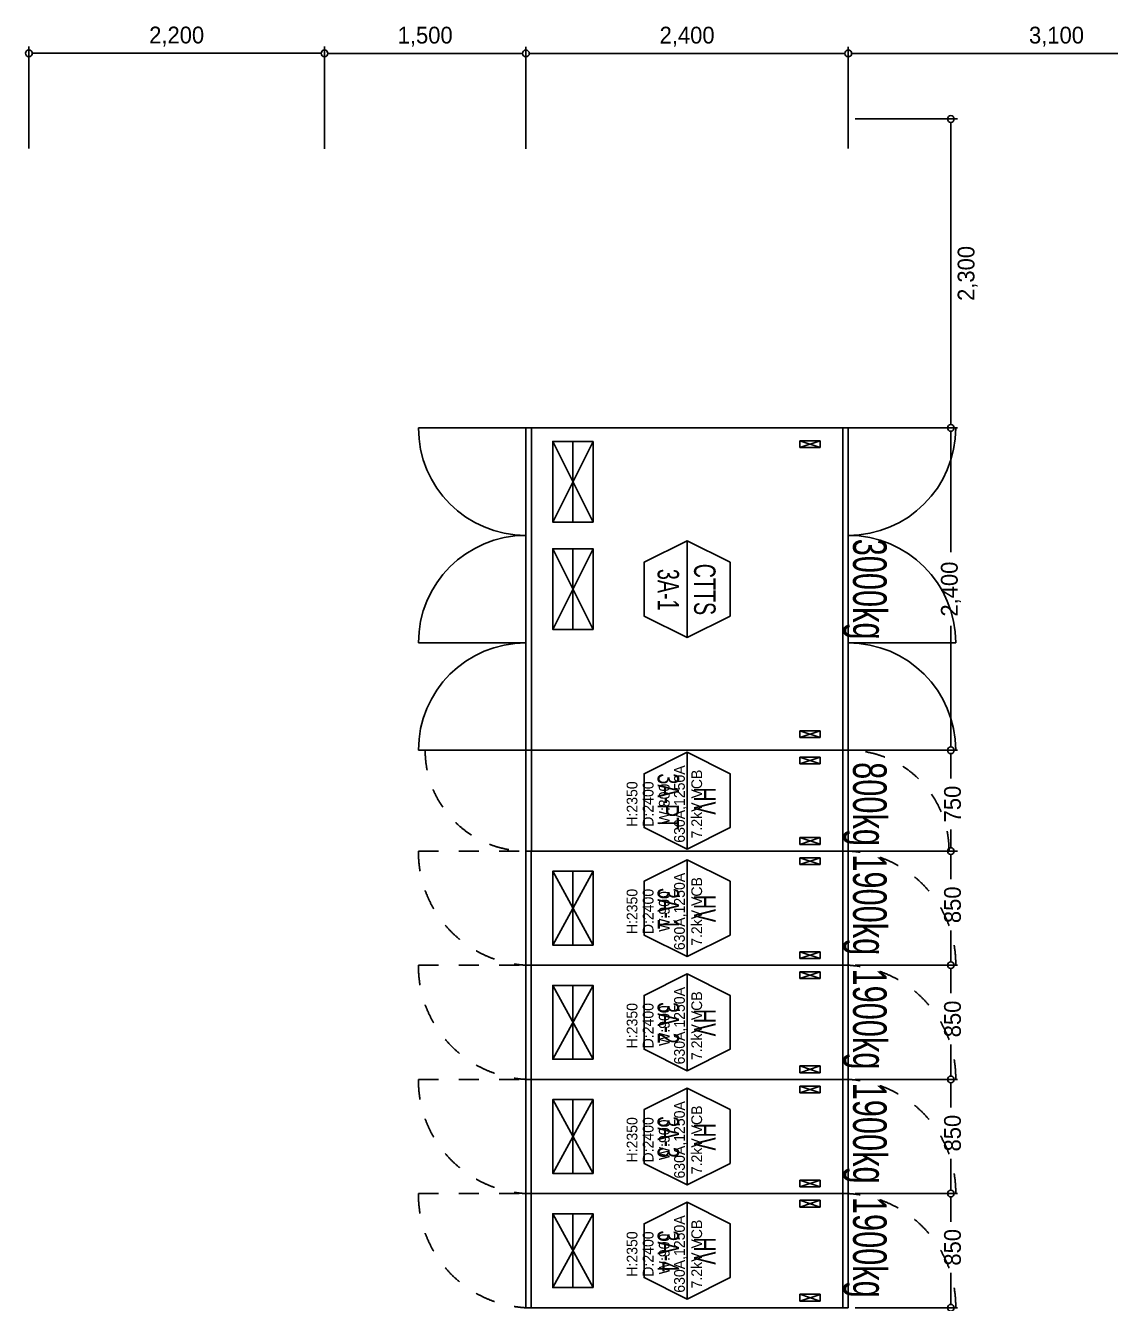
# Model space of a CAD drawing. Header units: millimetres. Extents: x 89978 to 501025, y -351975 to 835730.
# Drawn here: x 101929 to 110005, y -220713 to -211200 of the extents above; entities that cross this region are included whole.
import ezdxf
from ezdxf.enums import TextEntityAlignment as Align

# ---------------------------------------------------------------- set-up
doc = ezdxf.new("R2010")
doc.units = ezdxf.units.MM
doc.header["$LTSCALE"] = 150
doc.linetypes.add('D1', pattern=[3, 1, -1, 1])
doc.layers.get('Defpoints').update_dxf_attribs({"color": 150})
for name, color, linetype in [('------00 Switch Gear', 3, 'Continuous'), ('------00 Switch Gear_Number', 1, 'Continuous'), ('-----36 Dimension', 1, 'Continuous'), ('20251030_전기하중검토', 241, 'Continuous'), ('e-panel-name', 7, 'Continuous')]:
    doc.layers.add(name, color=color, linetype=linetype)
doc.layers.add('NOPLOT', color=191, linetype='Continuous', plot=False)
doc.styles.add('ELEC', font='')
doc.styles.get('ELEC').set_extended_font_data('Dotum')
doc.dimstyles.new('ELEC', dxfattribs={"dimscale": 100, "dimtxt": 2, "dimasz": 1, "dimexe": 2, "dimexo": 1, "dimgap": 1, "dimtad": 1, "dimdec": 0, "dimrnd": 0.25, "dimzin": 9, "dimdsep": 32, "dimlunit": 6, "dimtxsty": 'ELEC', "dimblk": 'Z_DOT', "dimcen": 3, "dimclrd": 7, "dimclre": 7, "dimclrt": 3, "dimadec": 0, "dimazin": 0, "dimtfac": 1, "dimtdec": 0, "dimtix": 1, "dimtmove": 2, "dimatfit": 1, "dimfxl": 1, "dimarcsym": 0})

# ---------------------------------------------------------------- blocks, each defined once
blk = doc.blocks.new('_DOTBLANK')
at = {"color": 0, "linetype": 'ByBlock'}
blk.add_line((-0.5, 0), (-1, 0), dxfattribs=at)
blk.add_circle((0, 0), 0.5, dxfattribs=at)
blk = doc.blocks.new('*D709')
at = {"layer": '-----36 Dimension', "color": 0, "lineweight": -2, "transparency": 16777216}
for p, q in [((104153.6, -212116.8), (104153.6, -211357)), ((105653.6, -212117.6), (105653.6, -211357)), ((105603.6, -211407), (104203.6, -211407))]:
    blk.add_line(p, q, dxfattribs=at)
at = {"layer": 'Defpoints', "color": 0, "transparency": 16777216}
for p in [(104153.6, -211407), (104153.6, -212166.8, 0), (105653.6, -212167.6, 0)]:
    blk.add_point(p, dxfattribs=at)
at = {"layer": '-----36 Dimension', "color": 0, "lineweight": -2, "transparency": 16777216, "xscale": 50, "yscale": 50, "zscale": 50, "rotation": 180}
blk.add_blockref('_DOTBLANK', (104153.6, -211407), dxfattribs=at)
at = {"layer": '-----36 Dimension', "color": 0, "lineweight": -2, "transparency": 16777216, "xscale": 50, "yscale": 50, "zscale": 50}
blk.add_blockref('_DOTBLANK', (105653.6, -211407), dxfattribs=at)
at = {"layer": '-----36 Dimension', "color": 0, "transparency": 16777216, "insert": (104903.6, -211282.3), "char_height": 125, "attachment_point": 5, "style": 'ELEC'}
blk.add_mtext('1,500', dxfattribs=at)
blk = doc.blocks.new('Z_DOT')
for p, q in [((0, -2), (0, 2)), ((-2, 0), (2, 0))]:
    blk.add_line(p, q)
for radius in [2.5, 1.25]:
    blk.add_circle((0, 0), radius)
blk = doc.blocks.new('*D711')
at = {"layer": '-----36 Dimension', "color": 0, "lineweight": -2, "transparency": 16777216}
for p, q in [((101953.6, -212116, 0), (101953.6, -211356.2, 0)), ((104153.6, -212116.8, 0), (104153.6, -211356.2, 0)), ((104103.6, -211406.2, 0), (102003.6, -211406.2, 0))]:
    blk.add_line(p, q, dxfattribs=at)
at = {"layer": 'Defpoints', "color": 0, "transparency": 16777216}
for p in [(101953.6, -211406.2, 0), (101953.6, -212166), (104153.6, -212166.8)]:
    blk.add_point(p, dxfattribs=at)
at = {"layer": '-----36 Dimension', "color": 0, "lineweight": -2, "transparency": 16777216, "xscale": 50, "yscale": 50, "zscale": 50, "rotation": 180}
blk.add_blockref('_DOTBLANK', (101953.6, -211406.2, 0), dxfattribs=at)
at = {"layer": '-----36 Dimension', "color": 0, "lineweight": -2, "transparency": 16777216, "xscale": 50, "yscale": 50, "zscale": 50}
blk.add_blockref('_DOTBLANK', (104153.6, -211406.2, 0), dxfattribs=at)
at = {"layer": '-----36 Dimension', "color": 0, "transparency": 16777216, "insert": (103053.6, -211281.6, 0), "char_height": 125, "attachment_point": 5, "style": 'ELEC'}
blk.add_mtext('2,200', dxfattribs=at)
blk = doc.blocks.new('*D744')
at = {"layer": '-----36 Dimension', "color": 0, "lineweight": -2, "transparency": 16777216}
for p, q in [((108103.6, -214195), (108867.3, -214195)), ((108817.3, -214245), (108817.3, -215120.4)), ((108817.3, -216545), (108817.3, -215669.5)), ((108103.6, -216595), (108867.3, -216595))]:
    blk.add_line(p, q, dxfattribs=at)
at = {"layer": 'Defpoints', "color": 0, "transparency": 16777216}
for p in [(108053.6, -214195), (108053.6, -216595), (108817.3, -216595)]:
    blk.add_point(p, dxfattribs=at)
at = {"layer": '-----36 Dimension', "color": 0, "lineweight": -2, "transparency": 16777216, "xscale": 50, "yscale": 50, "zscale": 50}
for p, rotation in [((108817.3, -214195), 90), ((108817.3, -216595), 270)]:
    blk.add_blockref('_DOTBLANK', p, dxfattribs=dict(at, rotation=rotation))
at = {"layer": '-----36 Dimension', "color": 0, "transparency": 16777216, "insert": (108817.3, -215395), "char_height": 125, "attachment_point": 5, "rotation": 90, "style": 'ELEC'}
blk.add_mtext('2,400', dxfattribs=at)
blk = doc.blocks.new('*D745')
at = {"layer": '-----36 Dimension', "color": 0, "lineweight": -2, "transparency": 16777216}
for p, q in [((108103.6, -216595), (108867.3, -216595)), ((108817.3, -216645), (108817.3, -216805.7)), ((108817.3, -217295), (108817.3, -217184.2)), ((108103.6, -217345), (108867.3, -217345))]:
    blk.add_line(p, q, dxfattribs=at)
at = {"layer": 'Defpoints', "color": 0, "transparency": 16777216}
for p in [(108053.6, -216595), (108053.6, -217345), (108817.3, -217345)]:
    blk.add_point(p, dxfattribs=at)
at = {"layer": '-----36 Dimension', "color": 0, "lineweight": -2, "transparency": 16777216, "xscale": 50, "yscale": 50, "zscale": 50}
for p, rotation in [((108817.3, -216595), 90), ((108817.3, -217345), 270)]:
    blk.add_blockref('_DOTBLANK', p, dxfattribs=dict(at, rotation=rotation))
at = {"layer": '-----36 Dimension', "color": 0, "transparency": 16777216, "insert": (108829.9, -216995), "char_height": 125, "attachment_point": 5, "rotation": 90, "style": 'ELEC'}
blk.add_mtext('750', dxfattribs=at)
blk = doc.blocks.new('750X2400')
at = {"layer": '------00 Switch Gear'}
for p, q in [((-2360, 750), (-2360, 0)), ((-42, 750), (-42, 0))]:
    blk.add_line(p, q, dxfattribs=at)
at = {"layer": '------00 Switch Gear', "linetype": 'D1'}
for p, q in [((-2040, 700), (-2190, 650)), ((-2040, 650), (-2190, 700)), ((-2040, 50), (-2190, 100)), ((-2040, 100), (-2190, 50))]:
    blk.add_line(p, q, dxfattribs=at)
at = {"layer": '------00 Switch Gear'}
blk.add_lwpolyline([(-2400, 750), (-2400, 0), (0, 0), (0, 750)], close=True, dxfattribs=at)
at = {"layer": '------00 Switch Gear', "linetype": 'D1'}
for points in [[(-2190, 700), (-2190, 650), (-2040, 650), (-2040, 700)], [(-2190, 50), (-2190, 100), (-2040, 100), (-2040, 50)]]:
    blk.add_lwpolyline(points, close=True, dxfattribs=at)
at = {"layer": 'NOPLOT', "linetype": 'D1'}
for p, q in [((-3150, 750), (-2400, 750)), ((750, 0), (0, 0))]:
    blk.add_line(p, q, dxfattribs=at)
for centre, start, end in [((-2400, 750), 180, 270), ((0, 0), 0, 90)]:
    blk.add_arc(centre, 750, start, end, dxfattribs=at)
blk = doc.blocks.new('*D771')
at = {"layer": '-----36 Dimension', "color": 0, "lineweight": -2, "transparency": 16777216}
for p, q in [((105653.6, -212117.6), (105653.6, -211357)), ((108053.6, -212116), (108053.6, -211357)), ((105703.6, -211407), (108003.6, -211407))]:
    blk.add_line(p, q, dxfattribs=at)
at = {"layer": 'Defpoints', "color": 0, "transparency": 16777216}
for p in [(108053.6, -211407), (105653.6, -212167.6), (108053.6, -212166)]:
    blk.add_point(p, dxfattribs=at)
at = {"layer": '-----36 Dimension', "color": 0, "lineweight": -2, "transparency": 16777216, "xscale": 50, "yscale": 50, "zscale": 50, "rotation": 180}
blk.add_blockref('_DOTBLANK', (105653.6, -211407), dxfattribs=at)
at = {"layer": '-----36 Dimension', "color": 0, "lineweight": -2, "transparency": 16777216, "xscale": 50, "yscale": 50, "zscale": 50}
blk.add_blockref('_DOTBLANK', (108053.6, -211407), dxfattribs=at)
at = {"layer": '-----36 Dimension', "color": 0, "transparency": 16777216, "insert": (106853.6, -211282.3), "char_height": 125, "attachment_point": 5, "style": 'ELEC'}
blk.add_mtext('2,400', dxfattribs=at)
blk = doc.blocks.new('*D772')
at = {"layer": '-----36 Dimension', "color": 0, "lineweight": -2, "transparency": 16777216}
for p, q in [((108053.6, -212116), (108053.6, -211357)), ((111153.6, -212116), (111153.6, -211357)), ((108103.6, -211407), (111103.6, -211407))]:
    blk.add_line(p, q, dxfattribs=at)
at = {"layer": 'Defpoints', "color": 0, "transparency": 16777216}
for p in [(111153.6, -211407), (108053.6, -212166), (111153.6, -212166)]:
    blk.add_point(p, dxfattribs=at)
at = {"layer": '-----36 Dimension', "color": 0, "lineweight": -2, "transparency": 16777216, "xscale": 50, "yscale": 50, "zscale": 50, "rotation": 180}
blk.add_blockref('_DOTBLANK', (108053.6, -211407), dxfattribs=at)
at = {"layer": '-----36 Dimension', "color": 0, "lineweight": -2, "transparency": 16777216, "xscale": 50, "yscale": 50, "zscale": 50}
blk.add_blockref('_DOTBLANK', (111153.6, -211407), dxfattribs=at)
at = {"layer": '-----36 Dimension', "color": 0, "transparency": 16777216, "insert": (109603.6, -211282.3), "char_height": 125, "attachment_point": 5, "style": 'ELEC'}
blk.add_mtext('3,100', dxfattribs=at)
blk = doc.blocks.new('*D834')
at = {"layer": '-----36 Dimension', "color": 0, "lineweight": -2, "transparency": 16777216}
for p, q in [((108103.6, -217345), (108867.3, -217345)), ((108817.3, -217395), (108817.3, -217554.1)), ((108817.3, -218145), (108817.3, -217935.8)), ((108103.6, -218195), (108867.3, -218195))]:
    blk.add_line(p, q, dxfattribs=at)
at = {"layer": 'Defpoints', "color": 0, "transparency": 16777216}
for p in [(108053.6, -217345), (108053.6, -218195), (108817.3, -218195)]:
    blk.add_point(p, dxfattribs=at)
at = {"layer": '-----36 Dimension', "color": 0, "lineweight": -2, "transparency": 16777216, "xscale": 50, "yscale": 50, "zscale": 50}
for p, rotation in [((108817.3, -217345), 90), ((108817.3, -218195), 270)]:
    blk.add_blockref('_DOTBLANK', p, dxfattribs=dict(at, rotation=rotation))
at = {"layer": '-----36 Dimension', "color": 0, "transparency": 16777216, "insert": (108829.9, -217745), "char_height": 125, "attachment_point": 5, "rotation": 90, "style": 'ELEC'}
blk.add_mtext('850', dxfattribs=at)
blk = doc.blocks.new('850X2400')
at = {"layer": '------00 Switch Gear'}
for p, q in [((-2360, 850), (-2360, 0)), ((-40, 850), (-40, 0))]:
    blk.add_line(p, q, dxfattribs=at)
at = {"layer": '------00 Switch Gear', "linetype": 'D1'}
for p, q in [((-2040, 800), (-2190, 750)), ((-2040, 750), (-2190, 800)), ((-2040, 50), (-2190, 100)), ((-2040, 100), (-2190, 50))]:
    blk.add_line(p, q, dxfattribs=at)
at = {"layer": '------00 Switch Gear'}
blk.add_lwpolyline([(-2400, 850), (-2400, 0), (0, 0), (0, 850)], close=True, dxfattribs=at)
at = {"layer": '------00 Switch Gear', "linetype": 'D1'}
for points in [[(-2190, 800), (-2190, 750), (-2040, 750), (-2040, 800)], [(-2190, 50), (-2190, 100), (-2040, 100), (-2040, 50)]]:
    blk.add_lwpolyline(points, close=True, dxfattribs=at)
at = {"layer": 'NOPLOT', "linetype": 'D1'}
for p, q in [((-3200, 850), (-2400, 850)), ((800, 0), (0, 0))]:
    blk.add_line(p, q, dxfattribs=at)
for centre, start, end in [((-2356, 842.9), 179.51561, 267.01298), ((-44, 7.1), 359.51561, 87.01298)]:
    blk.add_arc(centre, 844, start, end, dxfattribs=at)
blk = doc.blocks.new('*D835')
at = {"layer": '-----36 Dimension', "color": 0, "lineweight": -2, "transparency": 16777216}
for p, q in [((108103.6, -218195), (108867.3, -218195)), ((108817.3, -218245), (108817.3, -218404.1)), ((108817.3, -218995), (108817.3, -218785.8)), ((108103.6, -219045), (108867.3, -219045))]:
    blk.add_line(p, q, dxfattribs=at)
at = {"layer": 'Defpoints', "color": 0, "transparency": 16777216}
for p in [(108053.6, -218195), (108053.6, -219045), (108817.3, -219045)]:
    blk.add_point(p, dxfattribs=at)
at = {"layer": '-----36 Dimension', "color": 0, "lineweight": -2, "transparency": 16777216, "xscale": 50, "yscale": 50, "zscale": 50}
for p, rotation in [((108817.3, -218195), 90), ((108817.3, -219045), 270)]:
    blk.add_blockref('_DOTBLANK', p, dxfattribs=dict(at, rotation=rotation))
at = {"layer": '-----36 Dimension', "color": 0, "transparency": 16777216, "insert": (108829.9, -218595), "char_height": 125, "attachment_point": 5, "rotation": 90, "style": 'ELEC'}
blk.add_mtext('850', dxfattribs=at)
blk = doc.blocks.new('*D836')
at = {"layer": '-----36 Dimension', "color": 0, "lineweight": -2, "transparency": 16777216}
for p, q in [((108103.6, -219045), (108867.3, -219045)), ((108817.3, -219095), (108817.3, -219254.1)), ((108817.3, -219845), (108817.3, -219635.8)), ((108103.6, -219895), (108867.3, -219895))]:
    blk.add_line(p, q, dxfattribs=at)
at = {"layer": 'Defpoints', "color": 0, "transparency": 16777216}
for p in [(108053.6, -219045), (108053.6, -219895), (108817.3, -219895)]:
    blk.add_point(p, dxfattribs=at)
at = {"layer": '-----36 Dimension', "color": 0, "lineweight": -2, "transparency": 16777216, "xscale": 50, "yscale": 50, "zscale": 50}
for p, rotation in [((108817.3, -219045), 90), ((108817.3, -219895), 270)]:
    blk.add_blockref('_DOTBLANK', p, dxfattribs=dict(at, rotation=rotation))
at = {"layer": '-----36 Dimension', "color": 0, "transparency": 16777216, "insert": (108829.9, -219445), "char_height": 125, "attachment_point": 5, "rotation": 90, "style": 'ELEC'}
blk.add_mtext('850', dxfattribs=at)
blk = doc.blocks.new('*D810')
at = {"layer": '-----36 Dimension', "color": 0, "lineweight": -2, "transparency": 16777216}
for p, q in [((108103.6, -219895), (108867.3, -219895)), ((108817.3, -219945), (108817.3, -220104.1)), ((108817.3, -220695), (108817.3, -220485.8)), ((108103.6, -220745), (108867.3, -220745))]:
    blk.add_line(p, q, dxfattribs=at)
at = {"layer": 'Defpoints', "color": 0, "transparency": 16777216}
for p in [(108053.6, -219895), (108053.6, -220745), (108817.3, -220745)]:
    blk.add_point(p, dxfattribs=at)
at = {"layer": '-----36 Dimension', "color": 0, "lineweight": -2, "transparency": 16777216, "xscale": 50, "yscale": 50, "zscale": 50}
for p, rotation in [((108817.3, -219895), 90), ((108817.3, -220745), 270)]:
    blk.add_blockref('_DOTBLANK', p, dxfattribs=dict(at, rotation=rotation))
at = {"layer": '-----36 Dimension', "color": 0, "transparency": 16777216, "insert": (108829.9, -220295), "char_height": 125, "attachment_point": 5, "rotation": 90, "style": 'ELEC'}
blk.add_mtext('850', dxfattribs=at)
blk = doc.blocks.new('2400X2400')
at = {"layer": '------00 Switch Gear', "linetype": 'Continuous'}
for p, q in [((-2358, 2400), (-2358, 0)), ((-40, 2400), (-40, 745)), ((-40, 745), (-40, 0))]:
    blk.add_line(p, q, dxfattribs=at)
at = {"layer": '------00 Switch Gear', "linetype": 'D1'}
for p, q in [((-360, 2305), (-210, 2255)), ((-360, 2255), (-210, 2305)), ((-360, 95), (-210, 145)), ((-360, 145), (-210, 95))]:
    blk.add_line(p, q, dxfattribs=at)
at = {"layer": '------00 Switch Gear'}
blk.add_lwpolyline([(-2400, 0), (-2400, 2400), (0, 2400), (0, 0)], close=True, dxfattribs=at)
at = {"layer": '------00 Switch Gear', "linetype": 'D1'}
for points in [[(-210, 2305), (-210, 2255), (-360, 2255), (-360, 2305)], [(-210, 95), (-210, 145), (-360, 145), (-360, 95)]]:
    blk.add_lwpolyline(points, close=True, dxfattribs=at)
at = {"layer": 'NOPLOT', "linetype": 'ByBlock'}
for p, q in [((-2400, 2400), (-3200, 2400)), ((0, 2400), (800, 2400)), ((-2400, 800), (-3200, 800)), ((0, 800), (800, 800)), ((-2400, 0), (-3200, 0)), ((0, 0), (800, 0))]:
    blk.add_line(p, q, dxfattribs=at)
for centre, start, end in [((-2400, 2400), 180, 270), ((0, 2400), 270, 0), ((-2400, 800), 90, 180), ((0, 800), 0, 90), ((-2400, 0), 90, 180), ((0, 0), 0, 90)]:
    blk.add_arc(centre, 800, start, end, dxfattribs=at)
blk = doc.blocks.new('*D821')
at = {"layer": '-----36 Dimension', "color": 0, "lineweight": -2, "transparency": 16777216}
for p, q in [((108103.6, -211895), (108867.3, -211895)), ((108817.3, -214145), (108817.3, -211945)), ((108103.6, -214195), (108867.3, -214195))]:
    blk.add_line(p, q, dxfattribs=at)
at = {"layer": 'Defpoints', "color": 0, "transparency": 16777216}
for p in [(108053.6, -211895), (108817.3, -211895), (108053.6, -214195)]:
    blk.add_point(p, dxfattribs=at)
at = {"layer": '-----36 Dimension', "color": 0, "lineweight": -2, "transparency": 16777216, "xscale": 50, "yscale": 50, "zscale": 50}
for p, rotation in [((108817.3, -211895), 90), ((108817.3, -214195), 270)]:
    blk.add_blockref('_DOTBLANK', p, dxfattribs=dict(at, rotation=rotation))
at = {"layer": '-----36 Dimension', "color": 0, "transparency": 16777216, "insert": (108941.9, -213045), "char_height": 125, "attachment_point": 5, "rotation": 90, "style": 'ELEC'}
blk.add_mtext('2,300', dxfattribs=at)

msp = doc.modelspace()

# ---------------------------------------------------------------- linework, layer by layer
at = {"layer": '------00 Switch Gear_Number', "color": 1, "lineweight": -2}
for points in [[(106853.6, -215035), (106853.6, -215755), (106533.6, -215595.3), (106533.6, -215194.6), (106853.6, -215035), (107173.6, -215194.6), (107173.6, -215595.3), (106853.6, -215755)], [(106853.6, -216610), (106853.6, -217330), (106533.6, -217170.3), (106533.6, -216769.6), (106853.6, -216610), (107173.6, -216769.6), (107173.6, -217170.3), (106853.6, -217330)], [(106853.6, -217410), (106853.6, -218130), (106533.6, -217970.3), (106533.6, -217569.6), (106853.6, -217410), (107173.6, -217569.6), (107173.6, -217970.3), (106853.6, -218130)], [(106853.6, -218260), (106853.6, -218980), (106533.6, -218820.3), (106533.6, -218419.6), (106853.6, -218260), (107173.6, -218419.6), (107173.6, -218820.3), (106853.6, -218980)], [(106853.6, -219110), (106853.6, -219830), (106533.6, -219670.3), (106533.6, -219269.6), (106853.6, -219110), (107173.6, -219269.6), (107173.6, -219670.3), (106853.6, -219830)], [(106853.6, -219960), (106853.6, -220680), (106533.6, -220520.3), (106533.6, -220119.6), (106853.6, -219960), (107173.6, -220119.6), (107173.6, -220520.3), (106853.6, -220680)]]:
    msp.add_lwpolyline(points, dxfattribs=at)
at = {"layer": 'NOPLOT'}
for p, q in [((105853.6, -214295.5), (106153.6, -214895.5)), ((105853.6, -214895.5), (106153.6, -214295.5)), ((106003.6, -214295.5), (106003.6, -214895.5)), ((105853.6, -215694.4), (106153.6, -215094.4)), ((105853.6, -215094.4), (106153.6, -215694.4)), ((106003.6, -215694.4), (106003.6, -215094.4)), ((105853.6, -218045), (106153.6, -217495)), ((105853.6, -217495), (106153.6, -218045)), ((106003.6, -218045), (106003.6, -217495)), ((105853.6, -218895), (106153.6, -218345)), ((105853.6, -218345), (106153.6, -218895)), ((106003.6, -218895), (106003.6, -218345)), ((105853.6, -219745), (106153.6, -219195)), ((105853.6, -219195), (106153.6, -219745)), ((106003.6, -219745), (106003.6, -219195)), ((105853.6, -220595), (106153.6, -220045)), ((105853.6, -220045), (106153.6, -220595)), ((106003.6, -220595), (106003.6, -220045))]:
    msp.add_line(p, q, dxfattribs=at)
for points in [[(106153.6, -214295.5), (106153.6, -214895.5), (105853.6, -214895.5), (105853.6, -214295.5)], [(106153.6, -215694.4), (106153.6, -215094.4), (105853.6, -215094.4), (105853.6, -215694.4)], [(106153.6, -218045), (106153.6, -217495), (105853.6, -217495), (105853.6, -218045)], [(106153.6, -218895), (106153.6, -218345), (105853.6, -218345), (105853.6, -218895)], [(106153.6, -219745), (106153.6, -219195), (105853.6, -219195), (105853.6, -219745)], [(106153.6, -220595), (106153.6, -220045), (105853.6, -220045), (105853.6, -220595)]]:
    msp.add_lwpolyline(points, close=True, dxfattribs=at)

# ---------------------------------------------------------------- block references
at = {"layer": '------00 Switch Gear_Number'}
msp.add_blockref('2400X2400', (108053.6, -216595), dxfattribs=at)
at = {"layer": 'e-panel-name', "rotation": 180}
for name, p in [('750X2400', (105653.6, -216595)), ('850X2400', (105653.6, -217345)), ('850X2400', (105653.6, -218195)), ('850X2400', (105653.6, -219045)), ('850X2400', (105653.6, -219895))]:
    msp.add_blockref(name, p, dxfattribs=at)

# ---------------------------------------------------------------- texts
at = {"layer": '------00 Switch Gear_Number', "color": 7, "lineweight": -2, "style": 'ELEC', "width": 0.7}
for s, p in [('3A-1', (106713.9, -215399.4)), ('CTTS', (106985.6, -215397.5)), ('3A-PT', (106713.9, -216974.4)), ('HV', (106985.6, -216972.5)), ('3A-1', (106713.9, -217774.4)), ('HV', (106985.6, -217772.5)), ('3A-2', (106713.9, -218624.4)), ('HV', (106985.6, -218622.5)), ('3A-3', (106713.9, -219474.4)), ('HV', (106985.6, -219472.5)), ('3A-4', (106713.9, -220324.4)), ('HV', (106985.6, -220322.5))]:
    msp.add_text(s, height=160, rotation=270, dxfattribs=at).set_placement(p, align=Align.MIDDLE)
at = {"layer": '20251030_전기하중검토', "style": 'ELEC', "width": 0.7}
for s, p in [('3000kg', (108183, -215395)), ('800kg', (108183, -216995)), ('1900kg', (108183, -217745)), ('1900kg', (108183, -218595)), ('1900kg', (108183, -219445)), ('1900kg', (108183, -220295))]:
    msp.add_text(s, height=250, rotation=270, dxfattribs=at).set_placement(p, align=Align.MIDDLE)
at = {"layer": 'NOPLOT', "linetype": 'D1', "style": 'ELEC'}
for s, p in [('630A,1250A', (106803.6, -216995)), ('7.2kV VCB', (106923.6, -216995)), ('H:2350', (106443.6, -216995)), ('D:2400', (106563.6, -216995)), ('W:800', (106683.6, -216995)), ('630A,1250A', (106803.6, -217795)), ('7.2kV VCB', (106923.6, -217795)), ('H:2350', (106443.6, -217795)), ('D:2400', (106563.6, -217795)), ('W:900', (106683.6, -217795)), ('630A,1250A', (106803.6, -218645)), ('7.2kV VCB', (106923.6, -218645)), ('H:2350', (106443.6, -218645)), ('D:2400', (106563.6, -218645)), ('W:900', (106683.6, -218645)), ('630A,1250A', (106803.6, -219495)), ('7.2kV VCB', (106923.6, -219495)), ('H:2350', (106443.6, -219495)), ('D:2400', (106563.6, -219495)), ('W:900', (106683.6, -219495)), ('630A,1250A', (106803.6, -220345)), ('7.2kV VCB', (106923.6, -220345)), ('H:2350', (106443.6, -220345)), ('D:2400', (106563.6, -220345)), ('W:900', (106683.6, -220345))]:
    msp.add_text(s, height=80, rotation=90, dxfattribs=at).set_placement(p, align=Align.MIDDLE)

# ---------------------------------------------------------------- dimensions: what is measured, and where the dimension line sits
at = {"layer": '-----36 Dimension'}
for base, p1, p2, picture, middle in [((101953.6, -211406.2, 0), (104153.6, -212166.8), (101953.6, -212166), '*D711', (103053.6, -211281.6, 0)), ((104153.6, -211407, 0), (105653.6, -212167.6), (104153.6, -212166.8), '*D709', (104903.6, -211282.3, 0)), ((108053.6, -211407), (105653.6, -212167.6), (108053.6, -212166), '*D771', (106853.6, -211282.3)), ((111153.6, -211407), (108053.6, -212166), (111153.6, -212166), '*D772', (109603.6, -211282.3))]:
    dim = msp.add_linear_dim(base=base, p1=p1, p2=p2, dimstyle='ELEC', override={"dimscale": 50, "dimtxt": 2.5, "dimexe": 1, "dimtad": 2, "dimblk1": 'DOTBLANK', "dimblk2": 'DOTBLANK', "dimsah": 1, "dimclrd": 0, "dimclre": 0, "dimclrt": 0}, dxfattribs=at)
    dim.commit()
    dim.dimension.update_dxf_attribs({"geometry": picture, "text_midpoint": middle})
dim = msp.add_linear_dim(base=(108817.3, -211895), p1=(108053.6, -214195), p2=(108053.6, -211895), angle=90, dimstyle='ELEC', override={"dimscale": 50, "dimtxt": 2.5, "dimexe": 1, "dimtad": 2, "dimblk1": 'DOTBLANK', "dimblk2": 'DOTBLANK', "dimsah": 1, "dimclrd": 0, "dimclre": 0, "dimclrt": 0}, dxfattribs=at)
dim.commit()
dim.dimension.update_dxf_attribs({"geometry": '*D821', "text_midpoint": (108941.9, -213045)})
for base, p1, p2, picture, middle in [((108817.3, -216595), (108053.6, -214195), (108053.6, -216595), '*D744', (108817.3, -215395)), ((108817.3, -217345), (108053.6, -216595), (108053.6, -217345), '*D745', (108829.9, -216995)), ((108817.3, -218195), (108053.6, -217345), (108053.6, -218195), '*D834', (108829.9, -217745)), ((108817.3, -219045), (108053.6, -218195), (108053.6, -219045), '*D835', (108829.9, -218595)), ((108817.3, -219895), (108053.6, -219045), (108053.6, -219895), '*D836', (108829.9, -219445)), ((108817.3, -220745), (108053.6, -219895), (108053.6, -220745), '*D810', (108829.9, -220295))]:
    dim = msp.add_linear_dim(base=base, p1=p1, p2=p2, angle=90, dimstyle='ELEC', override={"dimscale": 50, "dimtxt": 2.5, "dimexe": 1, "dimtad": 2, "dimblk1": 'DOTBLANK', "dimblk2": 'DOTBLANK', "dimsah": 1, "dimclrd": 0, "dimclre": 0, "dimclrt": 0}, dxfattribs=at)
    dim.commit()
    dim.dimension.update_dxf_attribs({"geometry": picture, "text_midpoint": middle, "dimtype": 160})

doc.saveas('drawing.dxf')
